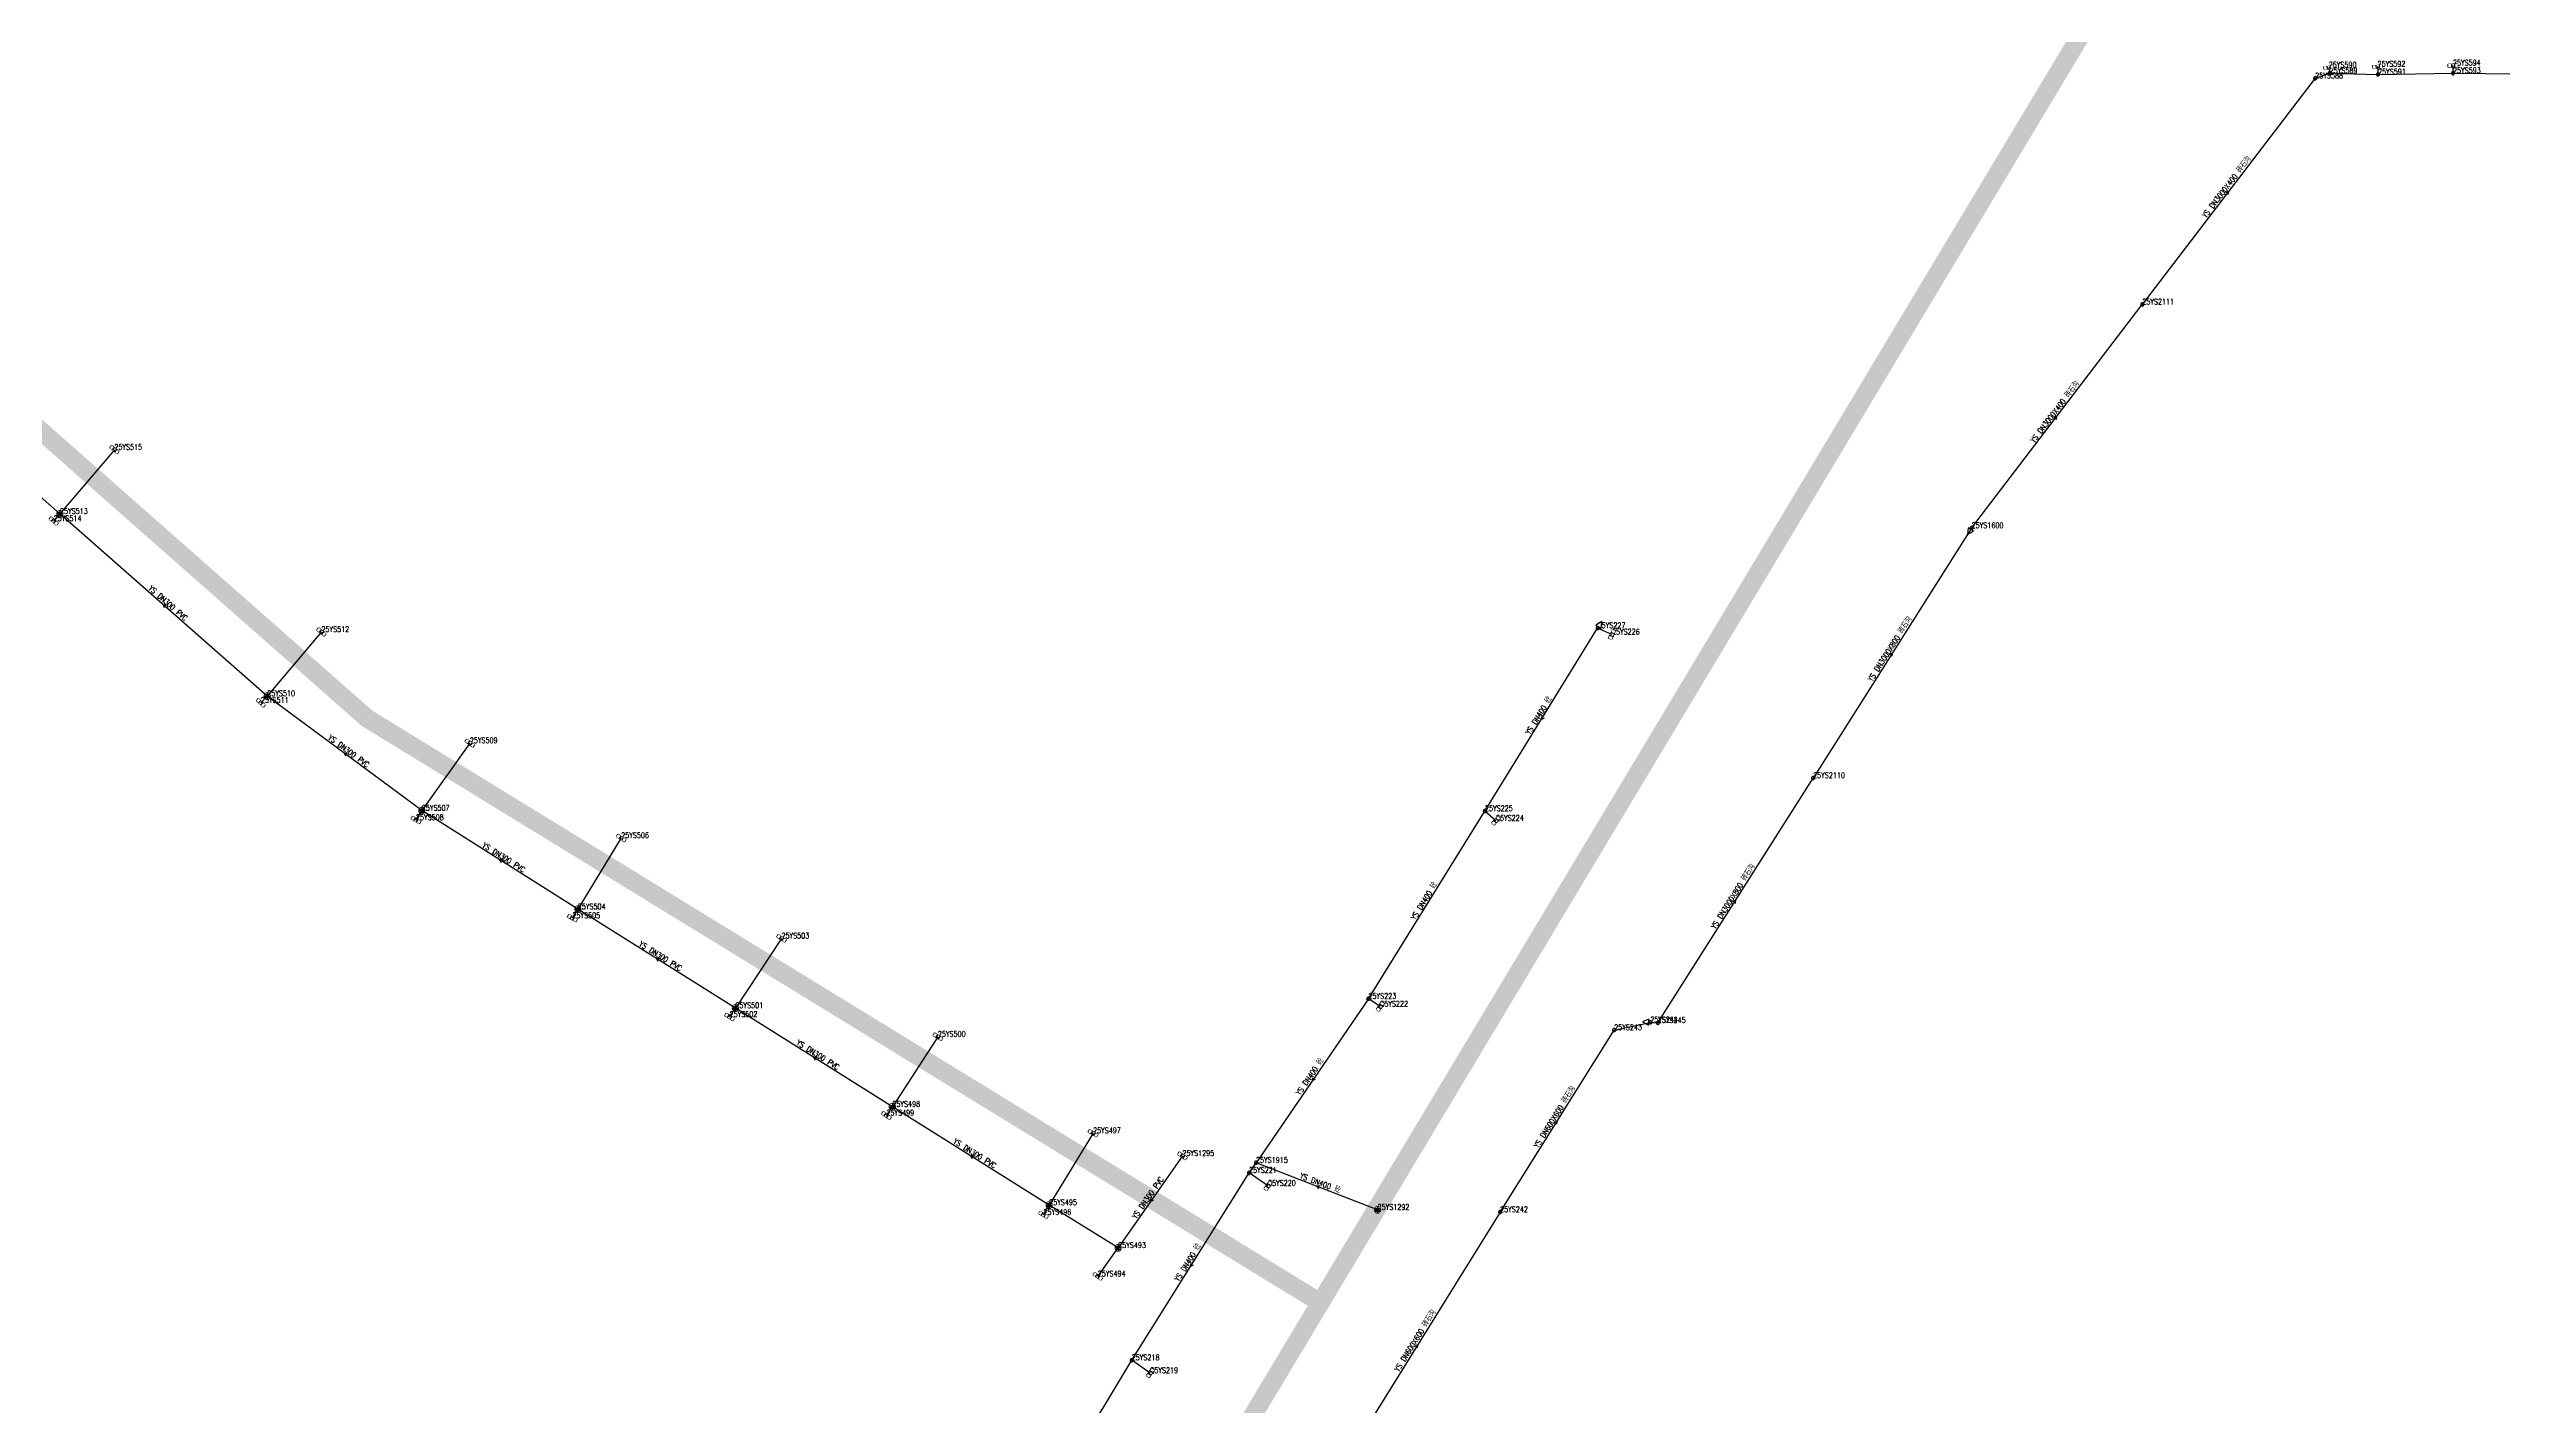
# Model space of a CAD drawing. Extents: x 78813 to 99477, y 2421021 to 2448125.
# Drawn here: x 88124.9 to 88521.8, y 2428084.4 to 2428303.8 of the extents above; entities that cross this region are included whole.
import ezdxf
from ezdxf.enums import TextEntityAlignment as Align

# ---------------------------------------------------------------- set-up
doc = ezdxf.new("R2010")
doc.units = 0
doc.set_wipeout_variables(frame=1)
doc.layers.get('0').update_dxf_attribs({"linetype": 'CONTINUOUS'})
doc.layers.add('DX_YS', color=42, linetype='CONTINUOUS')
doc.layers.add('道路', color=5, linetype='CONTINUOUS')
doc.layers.add('YSLINE', color=7, linetype='CONTINUOUS', true_color=0xcc9900)
doc.styles.add('CcNameZT', font='txt.SHX', dxfattribs={"width": 0.8, "bigfont": 'HZTXT.SHX'})
doc.styles.add('PointNameZT', font='txt.SHX', dxfattribs={"width": 0.8, "bigfont": 'HZTXT.SHX'})

# ---------------------------------------------------------------- blocks, each defined once
blk = doc.blocks.new('PS管线点')
blk.add_wipeout([(0.5, 0), (0.5, 0.03), (0.5, 0.07), (0.49, 0.1), (0.48, 0.14), (0.47, 0.17), (0.46, 0.2), (0.44, 0.23), (0.42, 0.26), (0.4, 0.29), (0.38, 0.32), (0.36, 0.35), (0.33, 0.37), (0.31, 0.39), (0.28, 0.41), (0.25, 0.43), (0.22, 0.45), (0.19, 0.46), (0.15, 0.48), (0.12, 0.49), (0.09, 0.49), (0.05, 0.5), (0.02, 0.5), (-0.02, 0.5), (-0.05, 0.5), (-0.09, 0.49), (-0.12, 0.49), (-0.15, 0.48), (-0.19, 0.46), (-0.22, 0.45), (-0.25, 0.43), (-0.28, 0.41), (-0.31, 0.39), (-0.33, 0.37), (-0.36, 0.35), (-0.38, 0.32), (-0.4, 0.29), (-0.42, 0.26), (-0.44, 0.23), (-0.46, 0.2), (-0.47, 0.17), (-0.48, 0.14), (-0.49, 0.1), (-0.5, 0.07), (-0.5, 0.03), (-0.5, 0), (-0.5, -0.03), (-0.5, -0.07), (-0.49, -0.1), (-0.48, -0.14), (-0.47, -0.17), (-0.46, -0.2), (-0.44, -0.23), (-0.42, -0.26), (-0.4, -0.29), (-0.38, -0.32), (-0.36, -0.35), (-0.33, -0.37), (-0.31, -0.39), (-0.28, -0.41), (-0.25, -0.43), (-0.22, -0.45), (-0.19, -0.46), (-0.15, -0.48), (-0.12, -0.49), (-0.09, -0.49), (-0.05, -0.5), (-0.02, -0.5), (0.02, -0.5), (0.05, -0.5), (0.09, -0.49), (0.12, -0.49), (0.15, -0.48), (0.19, -0.46), (0.22, -0.45), (0.25, -0.43), (0.28, -0.41), (0.31, -0.39), (0.33, -0.37), (0.36, -0.35), (0.38, -0.32), (0.4, -0.29), (0.42, -0.26), (0.44, -0.23), (0.46, -0.2), (0.47, -0.17), (0.48, -0.14), (0.49, -0.1), (0.5, -0.07)])
blk.add_lwpolyline([(0.5, 0), (0.5, 0.03), (0.5, 0.07), (0.49, 0.1), (0.48, 0.14), (0.47, 0.17), (0.46, 0.2), (0.44, 0.23), (0.42, 0.26), (0.4, 0.29), (0.38, 0.32), (0.36, 0.35), (0.33, 0.37), (0.31, 0.39), (0.28, 0.41), (0.25, 0.43), (0.22, 0.45), (0.19, 0.46), (0.15, 0.48), (0.12, 0.49), (0.09, 0.49), (0.05, 0.5), (0.02, 0.5), (-0.02, 0.5), (-0.05, 0.5), (-0.09, 0.49), (-0.12, 0.49), (-0.15, 0.48), (-0.19, 0.46), (-0.22, 0.45), (-0.25, 0.43), (-0.28, 0.41), (-0.31, 0.39), (-0.33, 0.37), (-0.36, 0.35), (-0.38, 0.32), (-0.4, 0.29), (-0.42, 0.26), (-0.44, 0.23), (-0.46, 0.2), (-0.47, 0.17), (-0.48, 0.14), (-0.49, 0.1), (-0.5, 0.07), (-0.5, 0.03), (-0.5, 0), (-0.5, -0.03), (-0.5, -0.07), (-0.49, -0.1), (-0.48, -0.14), (-0.47, -0.17), (-0.46, -0.2), (-0.44, -0.23), (-0.42, -0.26), (-0.4, -0.29), (-0.38, -0.32), (-0.36, -0.35), (-0.33, -0.37), (-0.31, -0.39), (-0.28, -0.41), (-0.25, -0.43), (-0.22, -0.45), (-0.19, -0.46), (-0.15, -0.48), (-0.12, -0.49), (-0.09, -0.49), (-0.05, -0.5), (-0.02, -0.5), (0.02, -0.5), (0.05, -0.5), (0.09, -0.49), (0.12, -0.49), (0.15, -0.48), (0.19, -0.46), (0.22, -0.45), (0.25, -0.43), (0.28, -0.41), (0.31, -0.39), (0.33, -0.37), (0.36, -0.35), (0.38, -0.32), (0.4, -0.29), (0.42, -0.26), (0.44, -0.23), (0.46, -0.2), (0.47, -0.17), (0.48, -0.14), (0.49, -0.1), (0.5, -0.07), (0.5, 0)], close=True)
blk = doc.blocks.new('GC546')
at = {"color": 0}
for p in [(0.866, 0.5), (0.866, -0.5)]:
    blk.add_line(p, (0, 0), dxfattribs=at)
blk = doc.blocks.new('PS雨篦')
blk.add_lwpolyline([(-1.5, 0.5), (0, 0.5), (1.5, 0.5), (1.5, -0.5), (0, -0.5), (-1.5, -0.5)], close=True)
blk.add_wipeout([(-1.5, 0.5), (0, 0.5), (1.5, 0.5), (1.5, -0.5), (0, -0.5), (-1.5, -0.5)])
for p, q in [((-0.51, -0.5), (-0.51, 0.5)), ((0.49, -0.5), (0.49, 0.5))]:
    blk.add_line(p, q)
blk = doc.blocks.new('PS变径')
blk.add_wipeout([(0.5, 0), (0.5, 0.03), (0.5, 0.07), (0.49, 0.1), (0.48, 0.14), (0.47, 0.17), (0.46, 0.2), (0.44, 0.23), (0.42, 0.26), (0.4, 0.29), (0.38, 0.32), (0.36, 0.35), (0.33, 0.37), (0.31, 0.39), (0.28, 0.41), (0.25, 0.43), (0.22, 0.45), (0.19, 0.46), (0.15, 0.48), (0.12, 0.49), (0.09, 0.49), (0.05, 0.5), (0.02, 0.5), (-0.02, 0.5), (-0.05, 0.5), (-0.09, 0.49), (-0.12, 0.49), (-0.15, 0.48), (-0.19, 0.46), (-0.22, 0.45), (-0.25, 0.43), (-0.28, 0.41), (-0.31, 0.39), (-0.33, 0.37), (-0.36, 0.35), (-0.38, 0.32), (-0.4, 0.29), (-0.42, 0.26), (-0.44, 0.23), (-0.46, 0.2), (-0.47, 0.17), (-0.48, 0.14), (-0.49, 0.1), (-0.5, 0.07), (-0.5, 0.03), (-0.5, 0), (-0.5, -0.03), (-0.5, -0.07), (-0.49, -0.1), (-0.48, -0.14), (-0.47, -0.17), (-0.46, -0.2), (-0.44, -0.23), (-0.42, -0.26), (-0.4, -0.29), (-0.38, -0.32), (-0.36, -0.35), (-0.33, -0.37), (-0.31, -0.39), (-0.28, -0.41), (-0.25, -0.43), (-0.22, -0.45), (-0.19, -0.46), (-0.15, -0.48), (-0.12, -0.49), (-0.09, -0.49), (-0.05, -0.5), (-0.02, -0.5), (0.02, -0.5), (0.05, -0.5), (0.09, -0.49), (0.12, -0.49), (0.15, -0.48), (0.19, -0.46), (0.22, -0.45), (0.25, -0.43), (0.28, -0.41), (0.31, -0.39), (0.33, -0.37), (0.36, -0.35), (0.38, -0.32), (0.4, -0.29), (0.42, -0.26), (0.44, -0.23), (0.46, -0.2), (0.47, -0.17), (0.48, -0.14), (0.49, -0.1), (0.5, -0.07)])
blk.add_wipeout([(0.5, -1), (2.5, 0), (0.5, 1)])
for points in [[(0.5, 0), (0.5, 0.03), (0.5, 0.07), (0.49, 0.1), (0.48, 0.14), (0.47, 0.17), (0.46, 0.2), (0.44, 0.23), (0.42, 0.26), (0.4, 0.29), (0.38, 0.32), (0.36, 0.35), (0.33, 0.37), (0.31, 0.39), (0.28, 0.41), (0.25, 0.43), (0.22, 0.45), (0.19, 0.46), (0.15, 0.48), (0.12, 0.49), (0.09, 0.49), (0.05, 0.5), (0.02, 0.5), (-0.02, 0.5), (-0.05, 0.5), (-0.09, 0.49), (-0.12, 0.49), (-0.15, 0.48), (-0.19, 0.46), (-0.22, 0.45), (-0.25, 0.43), (-0.28, 0.41), (-0.31, 0.39), (-0.33, 0.37), (-0.36, 0.35), (-0.38, 0.32), (-0.4, 0.29), (-0.42, 0.26), (-0.44, 0.23), (-0.46, 0.2), (-0.47, 0.17), (-0.48, 0.14), (-0.49, 0.1), (-0.5, 0.07), (-0.5, 0.03), (-0.5, 0), (-0.5, -0.03), (-0.5, -0.07), (-0.49, -0.1), (-0.48, -0.14), (-0.47, -0.17), (-0.46, -0.2), (-0.44, -0.23), (-0.42, -0.26), (-0.4, -0.29), (-0.38, -0.32), (-0.36, -0.35), (-0.33, -0.37), (-0.31, -0.39), (-0.28, -0.41), (-0.25, -0.43), (-0.22, -0.45), (-0.19, -0.46), (-0.15, -0.48), (-0.12, -0.49), (-0.09, -0.49), (-0.05, -0.5), (-0.02, -0.5), (0.02, -0.5), (0.05, -0.5), (0.09, -0.49), (0.12, -0.49), (0.15, -0.48), (0.19, -0.46), (0.22, -0.45), (0.25, -0.43), (0.28, -0.41), (0.31, -0.39), (0.33, -0.37), (0.36, -0.35), (0.38, -0.32), (0.4, -0.29), (0.42, -0.26), (0.44, -0.23), (0.46, -0.2), (0.47, -0.17), (0.48, -0.14), (0.49, -0.1), (0.5, -0.07), (0.5, 0)], [(0.5, -1), (2.5, 0), (0.5, 1)]]:
    blk.add_lwpolyline(points, close=True)
blk = doc.blocks.new('PS雨水井')
blk.add_lwpolyline([(1, 0), (1, 0.07), (0.99, 0.14), (0.98, 0.21), (0.96, 0.28), (0.94, 0.34), (0.91, 0.41), (0.88, 0.47), (0.85, 0.53), (0.81, 0.59), (0.77, 0.64), (0.72, 0.69), (0.67, 0.74), (0.62, 0.79), (0.56, 0.83), (0.5, 0.87), (0.44, 0.9), (0.37, 0.93), (0.31, 0.95), (0.24, 0.97), (0.17, 0.98), (0.1, 0.99), (0.03, 1), (-0.03, 1), (-0.1, 0.99), (-0.17, 0.98), (-0.24, 0.97), (-0.31, 0.95), (-0.37, 0.93), (-0.44, 0.9), (-0.5, 0.87), (-0.56, 0.83), (-0.62, 0.79), (-0.67, 0.74), (-0.72, 0.69), (-0.77, 0.64), (-0.81, 0.59), (-0.85, 0.53), (-0.88, 0.47), (-0.91, 0.41), (-0.94, 0.34), (-0.96, 0.28), (-0.98, 0.21), (-0.99, 0.14), (-1, 0.07), (-1, 0), (-1, -0.07), (-0.99, -0.14), (-0.98, -0.21), (-0.96, -0.28), (-0.94, -0.34), (-0.91, -0.41), (-0.88, -0.47), (-0.85, -0.53), (-0.81, -0.59), (-0.77, -0.64), (-0.72, -0.69), (-0.67, -0.74), (-0.62, -0.79), (-0.56, -0.83), (-0.5, -0.87), (-0.44, -0.9), (-0.37, -0.93), (-0.31, -0.95), (-0.24, -0.97), (-0.17, -0.98), (-0.1, -0.99), (-0.03, -1), (0.03, -1), (0.1, -0.99), (0.17, -0.98), (0.24, -0.97), (0.31, -0.95), (0.37, -0.93), (0.44, -0.9), (0.5, -0.87), (0.56, -0.83), (0.62, -0.79), (0.67, -0.74), (0.72, -0.69), (0.77, -0.64), (0.81, -0.59), (0.85, -0.53), (0.88, -0.47), (0.91, -0.41), (0.94, -0.34), (0.96, -0.28), (0.98, -0.21), (0.99, -0.14), (1, 0)], close=True)
blk.add_wipeout([(1, 0), (1, 0.07), (0.99, 0.14), (0.98, 0.21), (0.96, 0.28), (0.94, 0.34), (0.91, 0.41), (0.88, 0.47), (0.85, 0.53), (0.81, 0.59), (0.77, 0.64), (0.72, 0.69), (0.67, 0.74), (0.62, 0.79), (0.56, 0.83), (0.5, 0.87), (0.44, 0.9), (0.37, 0.93), (0.31, 0.95), (0.24, 0.97), (0.17, 0.98), (0.1, 0.99), (0.03, 1), (-0.03, 1), (-0.1, 0.99), (-0.17, 0.98), (-0.24, 0.97), (-0.31, 0.95), (-0.37, 0.93), (-0.44, 0.9), (-0.5, 0.87), (-0.56, 0.83), (-0.62, 0.79), (-0.67, 0.74), (-0.72, 0.69), (-0.77, 0.64), (-0.81, 0.59), (-0.85, 0.53), (-0.88, 0.47), (-0.91, 0.41), (-0.94, 0.34), (-0.96, 0.28), (-0.98, 0.21), (-0.99, 0.14), (-1, 0.07), (-1, 0), (-1, -0.07), (-0.99, -0.14), (-0.98, -0.21), (-0.96, -0.28), (-0.94, -0.34), (-0.91, -0.41), (-0.88, -0.47), (-0.85, -0.53), (-0.81, -0.59), (-0.77, -0.64), (-0.72, -0.69), (-0.67, -0.74), (-0.62, -0.79), (-0.56, -0.83), (-0.5, -0.87), (-0.44, -0.9), (-0.37, -0.93), (-0.31, -0.95), (-0.24, -0.97), (-0.17, -0.98), (-0.1, -0.99), (-0.03, -1), (0.03, -1), (0.1, -0.99), (0.17, -0.98), (0.24, -0.97), (0.31, -0.95), (0.37, -0.93), (0.44, -0.9), (0.5, -0.87), (0.56, -0.83), (0.62, -0.79), (0.67, -0.74), (0.72, -0.69), (0.77, -0.64), (0.81, -0.59), (0.85, -0.53), (0.88, -0.47), (0.91, -0.41), (0.94, -0.34), (0.96, -0.28), (0.98, -0.21), (0.99, -0.14)])
for p, q in [((-1, 0), (0, 0)), ((-0.88, 0.48), (0, 0.47)), ((0, 1), (0, 0)), ((0, 0.47), (0.88, 0.47)), ((0, 0), (0, -1)), ((0, 0), (1, 0)), ((-0.88, -0.48), (0, -0.48)), ((0, -0.48), (0.88, -0.48))]:
    blk.add_line(p, q)
blk = doc.blocks.new('测量点')
h = blk.add_hatch(color=256)
edge = h.paths.add_edge_path()
edge.add_arc((0, 0), 0.5, 0, 360)
blk.add_circle((0, 0), 0.5)

msp = doc.modelspace()

# ---------------------------------------------------------------- block references
at = {"layer": 'DX_YS', "yscale": 0.5, "zscale": 0.5}
for p, xscale, rotation in [((88477.47, 2428280.83, 3.2), 0.5000000001015621, 232.5731301472375), ((88449.68, 2428244.45, 3.53), 0.5000000001522983, 232.6624260284229), ((88143.39, 2428213.94, 2.71), 0.4999999998896437, 318.7078328366789), ((88423.06, 2428206.16, 3.67), 0.4999999999955911, 237.5960193891358), ((88366.27, 2428195.41, 3.42), 0.4999999999873425, 58.35749569655063), ((88172.66, 2428189.95, 2.68), 0.5000000001368493, 323.4534958826052), ((88197.77, 2428172.71, 2.81), 0.5000000000753577, 327.6872024799512), ((88397.68, 2428166.16, 3.62), 0.4999999999934547, 237.6236514263043), ((88223.14, 2428156.75, 2.87), 0.5000000000969971, 327.9506123594293), ((88248.59, 2428140.78, 2.88), 0.5000000000219547, 327.8233597259355), ((88329.21, 2428137, 3.22), 0.4999999999961666, 55.54001906038472), ((88368.82, 2428130.49, 3.83), 0.499999999901074, 237.9241541346204), ((88273.97, 2428124.84, 2.91), 0.4999999999310801, 327.9459181724053), ((88303, 2428117.41, 3.21), 0.4999999999024141, 55.05661203655367), ((88329.94, 2428119.94, 3.19), 0.4999999999288206, 338.8507512810951), ((88309.49, 2428106.96, 3.03), 0.4999999999036753, 57.93023590528085), ((88346.27, 2428094.31, 3.83), 0.5000000001020057, 238.1457092368325)]:
    msp.add_blockref('GC546', p, dxfattribs=dict(at, xscale=xscale, rotation=rotation))

# ---------------------------------------------------------------- texts
at = {"layer": 'DX_YS', "style": 'PointNameZT', "width": 0.8}
for s, p in [('25YS588', (88491.46, 2428299.11, 3.04)), ('25YS590', (88493.64, 2428300.85, 3.23)), ('25YS589', (88493.8, 2428299.92, 3.13)), ('25YS592', (88501.55, 2428301, 3.21)), ('25YS591', (88501.63, 2428299.74, 3.11)), ('25YS594', (88513.74, 2428301.18, 3.19)), ('25YS593', (88513.75, 2428299.94, 3.17)), ('25YS2111', (88463.48, 2428262.54, 3.37)), ('25YS515', (88135.42, 2428239.04, 3)), ('25YS514', (88125.61, 2428227.5, 2.91)), ('25YS513', (88126.62, 2428228.67, 2.63)), ('25YS1600', (88435.88, 2428226.37, 3.7)), ('25YS512', (88168.92, 2428209.58, 2.94)), ('25YS227', (88375.38, 2428210.2, 3.4)), ('25YS226', (88377.69, 2428209.16, 3.85)), ('25YS511', (88159.12, 2428198.12, 2.93)), ('25YS510', (88160.16, 2428199.21, 2.75)), ('25YS509', (88192.93, 2428191.61, 2.98)), ('25YS2110', (88410.23, 2428185.96, 3.65)), ('25YS507', (88185.16, 2428180.69, 2.66)), ('25YS225', (88357.15, 2428180.62, 3.44)), ('25YS508', (88184.21, 2428179.17, 2.93)), ('25YS506', (88217.41, 2428176.26, 3.07)), ('25YS224', (88358.93, 2428179.06, 3.95)), ('25YS504', (88210.39, 2428164.73, 2.86)), ('25YS505', (88209.52, 2428163.29, 2.96)), ('25YS503', (88243.34, 2428160.03, 3.05)), ('25YS501', (88235.89, 2428148.76, 2.89)), ('25YS223', (88338.3, 2428150.26, 3.4)), ('25YS222', (88340.21, 2428149, 3.87)), ('25YS502', (88234.95, 2428147.32, 3.03)), ('25YS500', (88268.64, 2428144.12, 3.01)), ('25YS243', (88378.05, 2428145.21, 3.84)), ('25YS244', (88383.89, 2428146.45, 3.76)), ('25YS245', (88385.12, 2428146.36, 3.6)), ('25YS498', (88261.28, 2428132.79, 2.84)), ('25YS499', (88260.32, 2428131.38, 3)), ('25YS497', (88293.75, 2428128.52, 3.08)), ('25YS1295', (88308.2, 2428124.85, 3.2)), ('25YS221', (88318.98, 2428122.11, 3.03)), ('25YS1915', (88320.11, 2428123.74, 3.05)), ('25YS220', (88322.05, 2428120.01, 3.98)), ('25YS495', (88286.65, 2428116.9, 2.98)), ('25YS1292', (88339.78, 2428116.13, 3.34)), ('25YS496', (88285.73, 2428115.33, 3.18)), ('25YS242', (88359.6, 2428115.77, 3.83)), ('25YS493', (88297.81, 2428109.97, 2.87)), ('25YS494', (88294.51, 2428105.37, 3.06)), ('25YS218', (88300, 2428091.81, 3.04)), ('25YS219', (88303.01, 2428089.74, 4.05))]:
    msp.add_text(s, height=0.9, dxfattribs=at).set_placement(p)
at = {"layer": 'DX_YS', "style": 'CcNameZT', "width": 0.8}
for s, rotation, p in [(' YS DN3000X400 砖石沟', 52.5731, (88477.27, 2428280.98, 3.37)), (' YS DN3000X400 砖石沟', 52.6624, (88449.48, 2428244.61, 3.7)), (' YS DN300 PVC', 318.7078, (88143.56, 2428214.13, 2.75)), (' YS DN3000X800 砖石沟', 57.596, (88422.85, 2428206.3, 3.65)), (' YS DN400 砼', 58.3575, (88366.06, 2428195.54, 3.4)), (' YS DN300 PVC', 323.4535, (88172.81, 2428190.15, 2.66)), (' YS DN300 PVC', 327.6872, (88197.91, 2428172.92, 2.86)), (' YS DN400 砼', 58.1657, (88347.52, 2428165.57, 3.44)), (' YS DN3000X800 砖石沟', 57.6236, (88397.47, 2428166.29, 3.6)), (' YS DN300 PVC', 327.9506, (88223.27, 2428156.96, 2.89)), (' YS DN300 PVC', 327.8234, (88248.72, 2428140.99, 2.84)), (' YS DN400 砼', 55.54, (88329, 2428137.14, 3.4)), (' YS DN600X600 砖石沟', 57.9242, (88368.61, 2428130.62, 3.83)), (' YS DN300 PVC', 327.9459, (88274.1, 2428125.06, 2.98)), (' YS DN300 PVC', 55.0566, (88302.8, 2428117.55, 3.2)), (' YS DN400 砼', 338.8508, (88330.03, 2428120.17, 3.34)), (' YS DN400 砼', 57.9302, (88309.28, 2428107.1, 3.03)), (' YS DN600X600 砖石沟', 58.1457, (88346.06, 2428094.45, 3.83))]:
    msp.add_text(s, height=0.9, rotation=rotation, dxfattribs=at).set_placement(p, align=Align.CENTER)

# ---------------------------------------------------------------- next in the draw order: block references
at = {"layer": 'DX_YS', "yscale": 0.5, "zscale": 0.5}
for name, p, xscale, rotation in [('PS雨篦', (88501.55, 2428301, 3.21), 0.4999999999973599, 183.3825564872878), ('PS雨篦', (88513.74, 2428301.18, 3.19), 0.4999999999950991, 180.7823033746557), ('PS雨篦', (88135.42, 2428239.04, 3), 0.4999999999159204, 139.6624339366594), ('PS变径', (88435.88, 2428226.37, 3.7), 0.4999999999955911, 237.5960193891358), ('PS雨篦', (88168.92, 2428209.58, 2.94), 0.5000000000606828, 139.8161802281411), ('PS变径', (88375.38, 2428210.2, 3.4), 0.4999999999873425, 58.35749569655063), ('PS雨篦', (88192.93, 2428191.61, 2.98), 0.5000000000298712, 144.5810867557296), ('PS雨篦', (88217.41, 2428176.26, 3.07), 0.5000000000521517, 148.6390091733621), ('PS雨篦', (88243.34, 2428160.03, 3.05), 0.4999999999879266, 146.5169326451763), ('PS雨篦', (88340.21, 2428149, 3.87), 0.500000000030981, 56.53249325279848), ('PS雨篦', (88268.64, 2428144.12, 3.01), 0.4999999998964795, 147.0118526869279), ('PS变径', (88383.89, 2428146.45, 3.76), 0.5000000000140314, 175.8218534834837), ('PS雨篦', (88293.75, 2428128.52, 3.08), 0.4999999998959586, 148.5626519017191), ('PS雨篦', (88308.2, 2428124.85, 3.2), 0.500000000047851, 145.0566120359931), ('PS雨篦', (88322.05, 2428120.01, 3.98), 0.5000000000428879, 55.59291903018747), ('PS雨篦', (88294.51, 2428105.37, 3.06), 0.5000000000377232, 324.3799127780161), ('PS雨篦', (88303.01, 2428089.74, 4.05), 0.4999999998778862, 55.37031371866236)]:
    msp.add_blockref(name, p, dxfattribs=dict(at, xscale=xscale, rotation=rotation))
at = {"layer": 'DX_YS', "xscale": 0.5, "yscale": 0.5, "zscale": 0.5}
for name, p in [('PS管线点', (88491.46, 2428299.11, 3.04)), ('PS管线点', (88463.48, 2428262.54, 3.37)), ('PS雨水井', (88126.62, 2428228.67, 2.63)), ('PS雨水井', (88160.16, 2428199.21, 2.75)), ('PS管线点', (88410.23, 2428185.96, 3.65)), ('PS雨水井', (88185.16, 2428180.69, 2.66)), ('PS管线点', (88357.15, 2428180.62, 3.44)), ('PS雨水井', (88210.39, 2428164.73, 2.86)), ('PS雨水井', (88235.89, 2428148.76, 2.89)), ('PS管线点', (88378.05, 2428145.21, 3.84)), ('PS雨水井', (88261.28, 2428132.79, 2.84)), ('PS管线点', (88318.98, 2428122.11, 3.03)), ('PS雨水井', (88286.65, 2428116.9, 2.98)), ('PS雨水井', (88339.78, 2428116.13, 3.34)), ('PS管线点', (88359.6, 2428115.77, 3.83)), ('PS雨水井', (88297.81, 2428109.97, 2.87)), ('PS管线点', (88300, 2428091.81, 3.04))]:
    msp.add_blockref(name, p, dxfattribs=at)

# ---------------------------------------------------------------- next in the draw order: linework, layer by layer
at = {"layer": 'YSLINE'}
for p, q in [((88435.88, 2428226.37, 3.7), (88463.48, 2428262.54, 3.37)), ((88435.88, 2428226.37, 3.7), (88410.23, 2428185.96, 3.65)), ((88359.6, 2428115.77, 3.83), (88378.05, 2428145.21, 3.84)), ((88308.2, 2428124.85, 3.2), (88297.81, 2428109.97, 3.21)), ((88359.6, 2428115.77, 3.83), (88332.94, 2428072.86, 3.83)), ((88294.51, 2428105.37, 3.06), (88297.81, 2428109.97, 2.89)), ((88281.54, 2428061.01, 3.29), (88300, 2428091.81, 3.04)), ((88303.01, 2428089.74, 4.05), (88300, 2428091.81, 3.73))]:
    msp.add_line(p, q, dxfattribs=at)

# ---------------------------------------------------------------- next in the draw order: block references
at = {"layer": 'DX_YS', "yscale": 0.5, "zscale": 0.5}
for p, xscale, rotation in [((88493.64, 2428300.85, 3.23), 0.4999999999693603, 190.0925803584602), ((88125.61, 2428227.5, 2.91), 0.4999999998747987, 319.362675338465), ((88377.69, 2428209.16, 3.85), 0.500000000069331, 65.73928937491205), ((88159.12, 2428198.12, 2.93), 0.5000000001435257, 316.3958720768351), ((88184.21, 2428179.17, 2.93), 0.5000000000059799, 328.0491484799979), ((88358.93, 2428179.06, 3.95), 0.5000000001538861, 48.75032942769328), ((88209.52, 2428163.29, 2.96), 0.5000000001097299, 329.0421073047229), ((88234.95, 2428147.32, 3.03), 0.5000000000799615, 327.1029668054067), ((88260.32, 2428131.38, 3), 0.4999999999286213, 325.7207214427935), ((88285.73, 2428115.33, 3.18), 0.5000000000325232, 329.614314214739)]:
    msp.add_blockref('PS雨篦', p, dxfattribs=dict(at, xscale=xscale, rotation=rotation))
at = {"layer": 'DX_YS', "xscale": 0.5, "yscale": 0.5, "zscale": 0.5}
for p in [(88501.63, 2428299.74, 3.11), (88513.75, 2428299.94, 3.17), (88338.3, 2428150.26, 3.4), (88385.12, 2428146.36, 3.6), (88320.11, 2428123.74, 3.05)]:
    msp.add_blockref('PS管线点', p, dxfattribs=at)

# ---------------------------------------------------------------- next in the draw order: linework, layer by layer
at = {"layer": 'YSLINE'}
for p, q in [((88501.55, 2428301, 3.21), (88501.63, 2428299.74, 3.11)), ((88501.63, 2428299.74, 3.11), (88513.75, 2428299.94, 3.17)), ((88513.74, 2428301.18, 3.19), (88513.75, 2428299.94, 3.17)), ((88513.75, 2428299.94, 3.17), (88524.32, 2428299.86, 3.25)), ((88491.46, 2428299.11, 3.04), (88463.48, 2428262.54, 3.37)), ((88126.62, 2428228.67, 2.63), (88104.11, 2428248.45, 2.49)), ((88135.42, 2428239.04, 3), (88126.62, 2428228.67, 2.84)), ((88125.61, 2428227.5, 2.91), (88126.62, 2428228.67, 2.8)), ((88160.16, 2428199.21, 2.75), (88126.62, 2428228.67, 2.66)), ((88168.92, 2428209.58, 2.94), (88160.16, 2428199.21, 2.79)), ((88377.69, 2428209.16, 3.85), (88375.38, 2428210.2, 3.81)), ((88159.12, 2428198.12, 2.93), (88160.16, 2428199.21, 2.76)), ((88185.16, 2428180.69, 2.66), (88160.16, 2428199.21, 2.7)), ((88192.93, 2428191.61, 2.98), (88185.16, 2428180.69, 2.76)), ((88385.12, 2428146.36, 3.6), (88410.23, 2428185.96, 3.65)), ((88184.21, 2428179.17, 2.93), (88185.16, 2428180.69, 2.81)), ((88210.39, 2428164.73, 2.86), (88185.16, 2428180.69, 2.76)), ((88217.41, 2428176.26, 3.07), (88210.39, 2428164.73, 2.88)), ((88209.52, 2428163.29, 2.96), (88210.39, 2428164.73, 2.93)), ((88235.89, 2428148.76, 2.89), (88210.39, 2428164.73, 2.85)), ((88243.34, 2428160.03, 3.05), (88235.89, 2428148.76, 2.89)), ((88234.95, 2428147.32, 3.03), (88235.89, 2428148.76, 2.88)), ((88261.28, 2428132.79, 2.84), (88235.89, 2428148.76, 2.92)), ((88378.05, 2428145.21, 3.84), (88383.89, 2428146.45, 3.76)), ((88383.89, 2428146.45, 3.76), (88385.12, 2428146.36, 3.6)), ((88268.64, 2428144.12, 3.01), (88261.28, 2428132.79, 2.86)), ((88260.32, 2428131.38, 3), (88261.28, 2428132.79, 2.9)), ((88286.65, 2428116.9, 2.98), (88261.28, 2428132.79, 2.84)), ((88293.75, 2428128.52, 3.08), (88286.65, 2428116.9, 3.02)), ((88300, 2428091.81, 3.04), (88318.98, 2428122.11, 3.03)), ((88318.98, 2428122.11, 3.03), (88320.11, 2428123.74, 3.05)), ((88322.05, 2428120.01, 3.98), (88318.98, 2428122.11, 3.51)), ((88339.78, 2428116.13, 3.34), (88320.11, 2428123.74, 3.05)), ((88285.73, 2428115.33, 3.18), (88286.65, 2428116.9, 3.11)), ((88297.81, 2428109.97, 2.87), (88286.65, 2428116.9, 2.95))]:
    msp.add_line(p, q, dxfattribs=at)
at = {"layer": '道路', "const_width": 3, "flags": 128}
msp.add_lwpolyline([(87645.39, 2428483.3), (87645.39, 2428483.3), (87731.62, 2428587.3), (88176.29, 2428195.63), (88330.82, 2428100.93)], dxfattribs=at)

# ---------------------------------------------------------------- next in the draw order: block references
at = {"layer": 'DX_YS', "xscale": 0.5, "yscale": 0.5, "zscale": 0.5}
for name, p in [('PS管线点', (88493.8, 2428299.92, 3.13)), ('测量点', (88357.15, 2428180.62, 3.44)), ('测量点', (88338.3, 2428150.26, 3.85))]:
    msp.add_blockref(name, p, dxfattribs=at)

# ---------------------------------------------------------------- next in the draw order: linework, layer by layer
at = {"layer": 'YSLINE'}
for p, q in [((88491.46, 2428299.11, 3.04), (88493.8, 2428299.92, 3.13)), ((88493.64, 2428300.85, 3.23), (88493.8, 2428299.92, 3.13)), ((88493.8, 2428299.92, 3.13), (88501.63, 2428299.74, 3.11))]:
    msp.add_line(p, q, dxfattribs=at)

# ---------------------------------------------------------------- next in the draw order: block references
at = {"layer": 'DX_YS', "xscale": 0.5, "yscale": 0.5, "zscale": 0.5}
for p in [(88357.15, 2428180.62, 3.44), (88338.3, 2428150.26, 3.85)]:
    msp.add_blockref('PS管线点', p, dxfattribs=at)

# ---------------------------------------------------------------- next in the draw order: linework, layer by layer
at = {"layer": 'YSLINE'}
for p, q in [((88357.15, 2428180.62, 3.44), (88375.38, 2428210.2, 3.4)), ((88338.3, 2428150.26, 3.4), (88357.15, 2428180.62, 3.44)), ((88358.93, 2428179.06, 3.95), (88357.15, 2428180.62, 3.81)), ((88338.3, 2428150.26, 3.4), (88320.11, 2428123.74, 3.05)), ((88340.21, 2428149, 3.87), (88338.3, 2428150.26, 3.85))]:
    msp.add_line(p, q, dxfattribs=at)
at = {"layer": '道路', "const_width": 3, "flags": 128}
msp.add_lwpolyline([(88490.91, 2428368.35), (88490.91, 2428368.35), (88226.56, 2427927.88), (88131.21, 2427530.81), (88117.83, 2427492.03), (88101.37, 2427461.64), (88070.6, 2427421.29), (87668.89, 2426919.76), (87439.34, 2426693.08), (87352.3, 2426587.72), (87304.07, 2426512.14), (87188.07, 2426317.77), (87054.17, 2426150.46), (86855.86, 2425902.41), (86705.55, 2425761.42), (86651.34, 2425663.59), (86724.11, 2425293.11), (86732.47, 2425238.52), (86722.35, 2425175.95), (86558.63, 2424959.81), (86415.4, 2424786.38)], dxfattribs=at)

doc.saveas('drawing.dxf')
